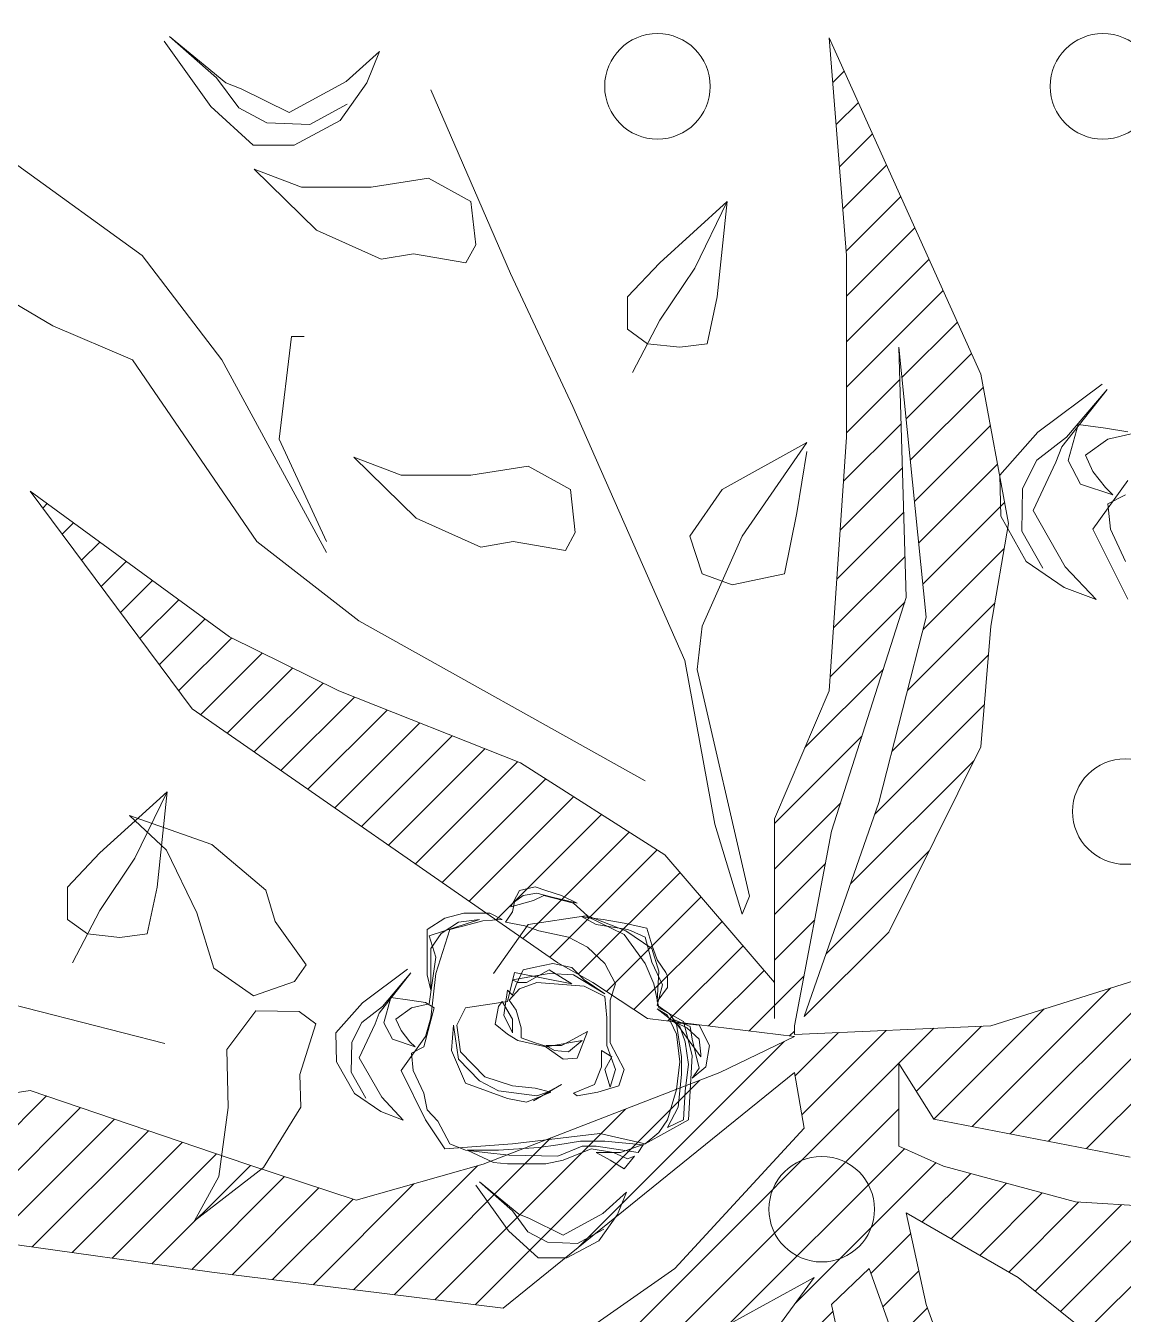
# Model space of a CAD drawing. Header units: millimetres. Extents: x -122165 to 59500, y -31598 to 53500.
# Drawn here: x 18757.5 to 18934.9, y 6455.3 to 6663.7 of the extents above; entities that cross this region are included whole.
import ezdxf

# ---------------------------------------------------------------- set-up
doc = ezdxf.new("R2010")
doc.units = ezdxf.units.MM
doc.header["$MEASUREMENT"] = 0
for name, color, linetype, lineweight in [('ARC_A_ R.C.C', 162, 'Continuous', 40), ('ARC_A_R.C.C. Hatch', 8, 'Continuous', 5), ('ARC_A_WALL', 158, 'Continuous', 35), ('ARC_Wall Hatch', 253, 'Continuous', 0), ('Lan_Planter', 74, 'Continuous', 13)]:
    doc.layers.add(name, color=color, linetype=linetype, lineweight=lineweight)

# ---------------------------------------------------------------- blocks, each defined once
blk = doc.blocks.new('ARC$1$Existing Layout$0$col gf 180116')
at = {"layer": 'ARC_A_R.C.C. Hatch'}
h = blk.add_hatch(color=256, dxfattribs=at)
h.dxf.hatch_style = 1
h.paths.add_polyline_path([(201.73999, 26.78621), (202.64, 26.78621), (202.64, 26.48621), (201.73999, 26.48621)])
edge = h.paths.add_edge_path()
edge.add_line((216.33999, 22.98621), (216.13999, 22.98621))
edge.add_line((216.13999, 22.98621), (216.13999, 25.58621))
edge.add_line((216.13999, 25.58621), (218.33999, 25.58621))
edge.add_line((218.33999, 25.58621), (218.33999, 22.98621))
edge.add_line((218.33999, 22.98621), (218.03999, 22.98621))
h.paths.add_polyline_path([(207.13999, 25.88621), (207.43999, 25.88621), (207.43999, 26.78621), (207.13999, 26.78621)])
h.paths.add_polyline_path([(208.03999, 20.48621), (208.03999, 20.78621), (207.13999, 20.78621), (207.13999, 20.48621)])
h.paths.add_polyline_path([(202.63999, 32.78621), (202.63999, 32.48621), (201.73999, 32.48621), (201.73999, 32.78621)])
h.paths.add_polyline_path([(191.23999, 20.48621), (191.23999, 20.78621), (190.33999, 20.78621), (190.33999, 20.48621)])
h.paths.add_polyline_path([(184.03999, 20.48621), (184.03999, 20.78621), (183.13999, 20.78621), (183.13999, 20.48621)])
h.paths.add_polyline_path([(220.63999, 14.18621), (220.33999, 14.18621), (220.33999, 13.28621), (220.63999, 13.28621)])
h.paths.add_polyline_path([(220.63999, 20.48621), (220.63999, 20.78621), (219.73999, 20.78621), (219.73999, 20.48621)])
h.paths.add_polyline_path([(220.63999, 25.28621), (220.63999, 25.58621), (219.73999, 25.58621), (219.73999, 25.28621)])
h.paths.add_polyline_path([(220.63999, 32.78621), (220.63999, 32.48621), (219.73999, 32.48621), (219.73999, 32.78621)])
h.paths.add_polyline_path([(220.33999, 37.28621), (220.63999, 37.28621), (220.63999, 38.18621), (220.33999, 38.18621)])
h.paths.add_polyline_path([(201.13999, 43.28621), (201.43999, 43.28621), (201.43999, 44.18621), (201.13999, 44.18621)])
h.paths.add_polyline_path([(196.33999, 43.28621), (196.63999, 43.28621), (196.63999, 44.18621), (196.33999, 44.18621)])
h.paths.add_polyline_path([(190.33999, 43.28621), (190.63999, 43.28621), (190.63999, 44.18621), (190.33999, 44.18621)])
h.paths.add_polyline_path([(207.13999, 43.28621), (207.43999, 43.28621), (207.43999, 44.18621), (207.13999, 44.18621)])
h.paths.add_polyline_path([(220.63999, 56.78621), (220.33999, 56.78621), (220.33999, 55.88621), (220.63999, 55.88621)])
h.paths.add_polyline_path([(220.33999, 50.78621), (220.63999, 50.78621), (220.63999, 49.88621), (220.33999, 49.88621)])
h.paths.add_polyline_path([(226.33999, 50.78621), (226.63999, 50.78621), (226.63999, 49.88621), (226.33999, 49.88621)])
h.paths.add_polyline_path([(220.33999, 43.28621), (220.63999, 43.28621), (220.63999, 44.18621), (220.33999, 44.18621)])
h.paths.add_polyline_path([(232.63999, 44.18621), (232.63999, 43.88621), (231.73999, 43.88621), (231.73999, 44.18621)])
h.paths.add_polyline_path([(232.63999, 50.48621), (232.63999, 50.78621), (231.73999, 50.78621), (231.73999, 50.48621)])
h.paths.add_polyline_path([(232.63999, 55.88621), (232.63999, 56.18621), (231.73999, 56.18621), (231.73999, 55.88621)])
h.paths.add_polyline_path([(213.13999, 43.28621), (213.43999, 43.28621), (213.43999, 44.18621), (213.13999, 44.18621)])
h.paths.add_polyline_path([(226.63999, 7.88621), (226.63999, 8.18621), (225.73999, 8.18621), (225.73999, 7.88621)])
h.paths.add_polyline_path([(226.63999, 13.28621), (226.63999, 13.58621), (225.73999, 13.58621), (225.73999, 13.28621)])
h.paths.add_polyline_path([(201.73999, 20.78621), (201.73999, 20.48621), (202.63999, 20.48621), (202.63999, 20.78621)])
h.paths.add_polyline_path([(184.03999, 25.88621), (184.03999, 26.18621), (183.13999, 26.18621), (183.13999, 25.88621)])
h.paths.add_polyline_path([(183.13999, 14.18621), (183.13999, 13.88621), (184.03999, 13.88621), (184.03999, 14.18621)])
h.paths.add_polyline_path([(202.63999, 13.88621), (202.63999, 14.18621), (201.73999, 14.18621), (201.73999, 13.88621)])
h.paths.add_polyline_path([(196.33999, 13.28621), (196.63999, 13.28621), (196.63999, 14.18621), (196.33999, 14.18621)])
h.paths.add_polyline_path([(190.33999, 13.28621), (190.63999, 13.28621), (190.63999, 14.18621), (190.33999, 14.18621)])
h.paths.add_polyline_path([(196.33999, 25.88621), (196.63999, 25.88621), (196.63999, 26.78621), (196.33999, 26.78621)])
h.paths.add_polyline_path([(190.33999, 25.88621), (190.63999, 25.88621), (190.63999, 26.78621), (190.33999, 26.78621)])
h.paths.add_polyline_path([(214.03999, 13.28621), (214.03999, 13.58621), (213.13999, 13.58621), (213.13999, 13.28621)])
h.paths.add_polyline_path([(213.13999, 20.78621), (213.13999, 20.48621), (214.03999, 20.48621), (214.03999, 20.78621)])
h.paths.add_polyline_path([(213.43999, 26.78621), (213.13999, 26.78621), (213.13999, 25.88621), (213.43999, 25.88621)])
h.paths.add_polyline_path([(214.03999, 32.78621), (214.03999, 32.48621), (213.13999, 32.48621), (213.13999, 32.78621)])
h.paths.add_polyline_path([(214.03999, 7.88621), (214.03999, 8.18621), (213.13999, 8.18621), (213.13999, 7.88621)])
h.paths.add_polyline_path([(226.63999, 20.48621), (226.63999, 20.78621), (225.73999, 20.78621), (225.73999, 20.48621)])
h.paths.add_polyline_path([(226.63999, 25.28621), (226.63999, 25.58621), (225.73999, 25.58621), (225.73999, 25.28621)])
h.paths.add_polyline_path([(226.63999, 32.78621), (226.63999, 32.48621), (225.73999, 32.48621), (225.73999, 32.78621)])
h.paths.add_polyline_path([(226.63999, 37.28621), (226.63999, 37.58621), (225.73999, 37.58621), (225.73999, 37.28621)])
h.paths.add_polyline_path([(225.73999, 44.18621), (225.73999, 43.88621), (226.63999, 43.88621), (226.63999, 44.18621)])
h.paths.add_polyline_path([(226.63999, 56.78621), (226.33999, 56.78621), (226.33999, 55.88621), (226.63999, 55.88621)])
h.paths.add_polyline_path([(214.03999, 55.88621), (214.03999, 56.18621), (213.13999, 56.18621), (213.13999, 55.88621)])
h.paths.add_polyline_path([(213.13999, 37.28621), (213.43999, 37.28621), (213.43999, 38.18621), (213.13999, 38.18621)])
h.paths.add_polyline_path([(214.03999, 50.78621), (213.73999, 50.78621), (213.73999, 49.88621), (214.03999, 49.88621)])
h.paths.add_polyline_path([(207.13999, 37.28621), (207.43999, 37.28621), (207.43999, 38.18621), (207.13999, 38.18621)])
h.paths.add_polyline_path([(207.13999, 49.88621), (207.43999, 49.88621), (207.43999, 50.78621), (207.13999, 50.78621)])
h.paths.add_polyline_path([(183.13999, 50.18621), (183.13999, 49.88621), (184.03999, 49.88621), (184.03999, 50.18621)])
h.paths.add_polyline_path([(183.13999, 38.18621), (183.13999, 37.88621), (184.03999, 37.88621), (184.03999, 38.18621)])
h.paths.add_polyline_path([(201.73999, 37.58621), (201.73999, 37.28621), (202.63999, 37.28621), (202.63999, 37.58621)])
h.paths.add_polyline_path([(196.33999, 37.28621), (196.63999, 37.28621), (196.63999, 38.18621), (196.33999, 38.18621)])
h.paths.add_polyline_path([(190.33999, 37.28621), (190.63999, 37.28621), (190.63999, 38.18621), (190.33999, 38.18621)])
h.paths.add_polyline_path([(201.13999, 49.88621), (201.43999, 49.88621), (201.43999, 50.78621), (201.13999, 50.78621)])
h.paths.add_polyline_path([(196.33999, 49.88621), (196.63999, 49.88621), (196.63999, 50.78621), (196.33999, 50.78621)])
h.paths.add_polyline_path([(190.33999, 49.88621), (190.63999, 49.88621), (190.63999, 50.78621), (190.33999, 50.78621)])
h.paths.add_polyline_path([(220.63999, 8.18621), (220.33999, 8.18621), (220.33999, 7.28621), (220.63999, 7.28621)])
h.paths.add_polyline_path([(195.73999, 20.48621), (195.73999, 20.78621), (196.63999, 20.78621), (196.63999, 20.48621)])
h.paths.add_polyline_path([(183.13999, 43.58621), (183.13999, 43.28621), (184.03999, 43.28621), (184.03999, 43.58621)])
blk = doc.blocks.new('ARC')
at = {"layer": 'ARC_Wall Hatch', "extrusion": (4.48939e-09, -4.26749e-20, 1)}
h = blk.add_hatch(color=256, dxfattribs=at)
h.dxf.hatch_style = 1
h.paths.add_polyline_path([(19499.89, 7199.96), (19269.89, 7199.96), (19269.89, 6229.96), (18599.89, 6229.96), (18599.89, 5999.96), (19499.89, 5999.96)])
at = {"layer": 'ARC_A_WALL', "extrusion": (4.48937e-09, -4.2654e-20, 1), "elevation": -1.5}
blk.add_lwpolyline([(18599.89, 5999.96), (19499.89, 5999.96), (19499.89, 7199.96)], dxfattribs=at)
at = {"layer": 'ARC_A_ R.C.C', "extrusion": (4.48937e-09, -4.26518e-20, 1), "xscale": 999.9941761349517, "yscale": 999.9941761349517, "zscale": 999.9941761349517}
blk.add_blockref('ARC$1$Existing Layout$0$col gf 180116', (-183138.93, -13286.14, -0.89), dxfattribs=at)
blk = doc.blocks.new('b-85')
at = {"color": 30, "true_color": 0xef731a}
for p, q in [((-277.85, 499.82), (-257.81, 482.2)), ((-253.83, 480.08), (-277.85, 499.82)), ((-280.13, 497.77), (-260.24, 470.01)), ((-188.4, 493.44), (-202.63, 480.59)), ((-193.82, 479.98), (-188.4, 493.44)), ((-257.81, 482.2), (-248.29, 469.37)), ((-247.29, 477.42), (-253.83, 480.08)), ((-202.63, 480.59), (-226.82, 467.33)), ((-205.21, 463.99), (-193.82, 479.98)), ((-226.82, 467.33), (-247.29, 477.42)), ((-260.24, 470.01), (-242.19, 453.45)), ((-248.29, 469.37), (-236.35, 463.01)), ((-218.15, 462.3), (-202.21, 470.97)), ((-236.35, 463.01), (-218.15, 462.3)), ((-224.7, 453.53), (-205.21, 463.99)), ((-242.19, 453.45), (-224.7, 453.53)), ((67.86, 355.84), (79.52, 292.19)), ((119.46, 351.6), (92.09, 331.18)), ((102.28, 324.97), (121.56, 349.36)), ((121.56, 349.36), (104.33, 328.99)), ((92.09, 331.18), (75.88, 312.82)), ((104.97, 319.03), (109.21, 334.37)), ((109.21, 334.37), (120.87, 332.83)), ((120.87, 332.83), (130.42, 331.3)), ((132.54, 330.53), (121.93, 328.23)), ((104.33, 328.99), (91.68, 319.23)), ((99.74, 318.38), (102.28, 324.97)), ((121.93, 328.23), (112.39, 321.33)), ((91.68, 319.23), (85.55, 307.17)), ((110.27, 309.06), (104.97, 319.03)), ((112.39, 321.33), (115.57, 314.43)), ((90.05, 297.72), (99.74, 318.38)), ((115.57, 314.43), (120.87, 307.53)), ((75.88, 312.82), (76.3, 295.33)), ((124.05, 304.46), (110.27, 309.06)), ((115.57, 289.89), (130.42, 310.59)), ((120.87, 307.53), (124.05, 304.46)), ((85.55, 307.17), (85.19, 288.95)), ((129.36, 304.46), (121.93, 300.62)), ((103.77, 273.79), (90.05, 297.72)), ((121.93, 300.62), (122.99, 289.89)), ((79.52, 292.19), (72.1, 248.48)), ((76.3, 295.33), (87.12, 276.04)), ((85.19, 288.95), (94.16, 273.19)), ((130.42, 259.98), (115.57, 289.89)), ((122.99, 289.89), (129.36, 276.08)), ((87.12, 276.04), (103.33, 264.96)), ((116.89, 259.81), (103.77, 273.79)), ((103.33, 264.96), (116.89, 259.81)), ((72.1, 248.48), (67.86, 197.09)), ((-103.75, 100.16), (-60.35, 143.56)), ((-128.72, 135.82), (-122.04, 137.43)), ((-122.04, 137.43), (-117.59, 135.82)), ((-132.43, 128.84), (-128.72, 135.82)), ((-127.23, 133.67), (-130.95, 130.99)), ((-121.3, 134.74), (-127.23, 133.67)), ((-118.33, 133.67), (-122.78, 131.52)), ((-115.36, 133.13), (-121.3, 134.74)), ((-105.71, 130.45), (-118.33, 133.67)), ((-117.59, 135.82), (-110.91, 133.67)), ((-104.23, 130.45), (-115.36, 133.13)), ((-110.91, 133.67), (-104.23, 130.45)), ((-91.72, 92.8), (-51.4, 133.11)), ((-131.69, 126.69), (-134.66, 122.4)), ((-122.78, 131.52), (-132.43, 128.84)), ((-130.95, 130.99), (-131.69, 126.69)), ((-99.77, 125.08), (-105.71, 130.45)), ((-160.63, 124.01), (-168.06, 119.18)), ((-145.79, 123.47), (-167.31, 116.49)), ((-162.12, 117.57), (-154.7, 122.4)), ((-152.47, 126.16), (-160.63, 124.01)), ((-158.41, 119.18), (-150.24, 121.32)), ((-154.7, 122.4), (-145.79, 123.47)), ((-141.34, 126.16), (-152.47, 126.16)), ((-150.24, 121.32), (-144.31, 122.93)), ((-144.31, 122.93), (-136.14, 123.47)), ((-136.14, 123.47), (-141.34, 126.16)), ((-139.85, 100.39), (-125.01, 121.32)), ((-134.66, 122.4), (-126.49, 120.79)), ((-125.01, 121.32), (-100.52, 125.08)), ((-102, 124.54), (-93.09, 123.47)), ((-96.06, 121.32), (-102, 124.54)), ((-100.52, 125.08), (-84.19, 117.03)), ((-83.44, 118.64), (-99.77, 125.08)), ((-82.7, 119.18), (-96.06, 121.32)), ((-93.09, 123.47), (-84.19, 121.86)), ((-84.19, 121.86), (-74.54, 119.71)), ((-80.01, 85.1), (-42.45, 122.66)), ((-168.06, 119.18), (-168.06, 112.73)), ((-167.31, 116.49), (-164.35, 107.37)), ((-166.57, 111.12), (-162.12, 117.57)), ((-164.35, 100.39), (-158.41, 119.18)), ((-126.49, 120.79), (-120.56, 118.64)), ((-120.56, 118.64), (-107.94, 115.96)), ((-107.94, 115.96), (-99.77, 111.66)), ((-84.19, 117.03), (-75.28, 104.68)), ((-72.31, 111.12), (-83.44, 118.64)), ((-81.22, 118.64), (-82.7, 119.18)), ((-75.28, 115.96), (-81.22, 118.64)), ((-72.31, 105.22), (-75.28, 115.96)), ((-74.54, 119.71), (-72.31, 112.73)), ((-168.06, 112.73), (-168.06, 99.85)), ((-166.57, 93.41), (-166.57, 111.12)), ((-99.77, 111.66), (-92.35, 104.68)), ((-72.31, 112.73), (-70.09, 106.29)), ((-69.34, 101.46), (-72.31, 111.12)), ((-164.35, 107.37), (-167.31, 87.5)), ((-122.78, 103.07), (-114.62, 104.68)), ((-114.62, 104.68), (-106.45, 103.07)), ((-97.55, 96.63), (-112.39, 105.07)), ((-92.35, 104.68), (-87.9, 96.09)), ((-75.28, 104.68), (-71.57, 96.09)), ((-67.86, 95.56), (-72.31, 105.22)), ((-70.09, 106.29), (-66.37, 100.92)), ((-176.46, 102.25), (-195.62, 87.96)), ((-188.49, 83.61), (-175, 100.68)), ((-175, 100.68), (-187.06, 86.42)), ((-168.06, 99.85), (-166.57, 93.41)), ((-166.57, 81.6), (-164.35, 100.39)), ((-130.95, 100.92), (-133.91, 88.58)), ((-116.1, 100.39), (-131.69, 97.7)), ((-106.45, 96.09), (-130.95, 100.92)), ((-130.2, 95.56), (-127.23, 102)), ((-127.23, 102), (-122.78, 103.07)), ((-125.75, 96.63), (-116.1, 102)), ((-116.1, 102), (-106.45, 96.09)), ((-105.71, 99.85), (-116.1, 100.39)), ((-106.45, 103.07), (-101.26, 97.7)), ((-92.35, 91.8), (-105.71, 99.85)), ((-70.09, 88.58), (-69.34, 101.46)), ((-66.37, 100.92), (-65.63, 99.31)), ((-65.63, 99.31), (-65.63, 94.48)), ((-135.4, 82.67), (-133.91, 93.41)), ((-133.91, 93.41), (-131.69, 91.26)), ((-128.72, 93.95), (-133.17, 89.11)), ((-131.69, 97.7), (-129.46, 96.63)), ((-131.69, 91.26), (-130.2, 95.56)), ((-129.46, 96.63), (-125.75, 96.63)), ((-121.3, 96.63), (-128.72, 93.95)), ((-101.26, 95.02), (-121.3, 96.63)), ((-101.26, 97.7), (-92.35, 91.8)), ((-92.35, 90.72), (-101.26, 95.02)), ((-74.22, 81.29), (-97.55, 96.63)), ((-87.9, 96.09), (-90.12, 89.11)), ((-71.57, 96.09), (-69.34, 85.89)), ((-70.09, 86.97), (-67.86, 95.56)), ((-65.63, 94.48), (-70.09, 88.58)), ((-195.62, 87.96), (-206.97, 75.1)), ((-186.61, 79.45), (-183.64, 90.19)), ((-183.64, 90.19), (-175.48, 89.11)), ((-175.48, 89.11), (-168.8, 88.04)), ((-168.8, 88.04), (-165.09, 85.89)), ((-133.91, 88.58), (-151.73, 85.89)), ((-137.63, 86.43), (-136.14, 88.58)), ((-136.14, 88.58), (-131.69, 81.06)), ((-133.17, 89.11), (-130.2, 84.82)), ((-91.61, 81.6), (-92.35, 90.72)), ((-90.12, 89.11), (-90.12, 70.86)), ((-187.06, 86.42), (-195.91, 79.59)), ((-190.27, 78.99), (-188.49, 83.61)), ((-174.74, 85.89), (-181.42, 81.06)), ((-167.31, 87.5), (-174.74, 85.89)), ((-165.09, 85.89), (-169.54, 69.25)), ((-151.73, 85.89), (-155.44, 78.38)), ((-139.11, 78.91), (-137.63, 86.43)), ((-131.69, 75.16), (-135.4, 82.67)), ((-130.2, 84.82), (-127.98, 77.3)), ((-64.89, 83.21), (-70.09, 86.97)), ((-70.09, 85.36), (-60.44, 77.84)), ((-65.63, 82.67), (-70.09, 85.36)), ((-69.34, 85.89), (-58.95, 79.99)), ((-61.92, 74.62), (-65.63, 82.67)), ((-51.53, 64.96), (-64.89, 83.21)), ((-195.91, 79.59), (-200.21, 71.15)), ((-197.06, 64.53), (-190.27, 78.99)), ((-182.9, 72.47), (-186.61, 79.45)), ((-181.42, 81.06), (-179.19, 76.23)), ((-168.8, 73.55), (-166.57, 81.6)), ((-157.67, 67.64), (-156.92, 78.38)), ((-156.92, 78.38), (-154.7, 63.88)), ((-155.44, 78.38), (-153.95, 67.1)), ((-133.91, 74.62), (-139.11, 78.91)), ((-131.69, 81.06), (-131.69, 75.16)), ((-127.98, 77.3), (-127.98, 73.01)), ((-91.61, 69.79), (-91.61, 81.6)), ((-63.41, 81.06), (-55.98, 77.84)), ((-61.92, 78.91), (-63.41, 81.06)), ((-61.92, 79.45), (-57.47, 77.3)), ((-52.27, 78.38), (-61.92, 79.45)), ((-59.69, 64.96), (-61.92, 78.91)), ((-60.44, 77.84), (-58.21, 71.4)), ((-58.95, 79.99), (-55.24, 65.49)), ((-57.47, 77.3), (-52.27, 72.47)), ((-55.98, 77.84), (-55.24, 72.47)), ((-47.82, 69.79), (-52.27, 78.38)), ((-206.97, 75.1), (-206.68, 62.86)), ((-173.25, 69.25), (-182.9, 72.47)), ((-179.19, 76.23), (-175.48, 71.4)), ((-179.19, 59.05), (-168.8, 73.55)), ((-175.48, 71.4), (-173.25, 69.25)), ((-129.46, 71.94), (-133.91, 74.62)), ((-117.59, 69.25), (-129.46, 71.94)), ((-127.98, 73.01), (-122.04, 70.86)), ((-102, 71.94), (-117.59, 69.25)), ((-107.94, 71.4), (-110.91, 69.79)), ((-99.77, 75.69), (-107.94, 71.4)), ((-107.94, 67.1), (-102, 71.94)), ((-104.23, 64.42), (-99.77, 75.69)), ((-60.44, 62.81), (-61.92, 74.62)), ((-58.21, 71.4), (-56.73, 61.74)), ((-55.24, 72.47), (-53.76, 66.57)), ((-52.27, 72.47), (-51.53, 66.03)), ((-200.21, 71.15), (-200.46, 58.4)), ((-169.54, 69.25), (-174.74, 66.57)), ((-174.74, 66.57), (-173.99, 59.05)), ((-151.73, 53.68), (-157.67, 67.64)), ((-153.95, 67.1), (-143.56, 56.37)), ((-122.04, 70.86), (-118.33, 69.79)), ((-118.33, 69.79), (-110.16, 63.88)), ((-117.59, 69.79), (-113.88, 67.64)), ((-110.91, 69.79), (-117.59, 69.79)), ((-113.88, 67.64), (-107.94, 67.1)), ((-93.84, 67.64), (-89.38, 64.96)), ((-93.84, 60.66), (-93.84, 67.64)), ((-87.9, 59.59), (-91.61, 69.79)), ((-90.12, 70.86), (-84.19, 59.59)), ((-53.76, 66.57), (-52.27, 60.12)), ((-51.53, 66.03), (-51.53, 64.96)), ((-49.3, 60.66), (-47.82, 69.79)), ((-206.68, 62.86), (-199.11, 49.36)), ((-187.45, 47.78), (-197.06, 64.53)), ((-154.7, 63.88), (-145.79, 54.76)), ((-110.16, 63.88), (-104.23, 64.42)), ((-96.8, 53.15), (-93.84, 60.66)), ((-89.38, 64.96), (-92.35, 59.59)), ((-61.92, 51), (-60.44, 62.81)), ((-59.69, 57.44), (-59.69, 64.96)), ((-56.73, 61.74), (-58.21, 50.46)), ((-55.24, 65.49), (-56.73, 38.11)), ((-55.24, 55.83), (-49.3, 60.66)), ((-200.46, 58.4), (-194.18, 47.36)), ((-168.8, 38.11), (-179.19, 59.05)), ((-173.99, 59.05), (-169.54, 49.39)), ((-144.2, 19.17), (-43.47, 58.28)), ((-143.56, 56.37), (-131.69, 52.61)), ((-92.35, 59.59), (-90.12, 52.07)), ((-90.12, 52.07), (-87.9, 59.59)), ((-84.19, 59.59), (-86.41, 52.61)), ((-61.18, 43.48), (-59.69, 57.44)), ((-52.27, 60.12), (-55.24, 55.83)), ((-133.91, 47.24), (-151.73, 53.68)), ((-145.79, 54.76), (-137.63, 50.46)), ((-137.63, 50.46), (-121.3, 48.31)), ((-131.69, 52.61), (-122.04, 51.54)), ((-115.36, 49.93), (-125.75, 45.63)), ((-110.91, 53.15), (-122.78, 46.17)), ((-122.04, 51.54), (-115.36, 49.93)), ((-121.3, 48.31), (-116.84, 49.93)), ((-116.84, 49.93), (-110.91, 53.15)), ((-105.71, 49.39), (-96.8, 53.15)), ((-95.32, 49.93), (-104.23, 48.31)), ((-86.41, 52.61), (-95.32, 49.93)), ((-65.63, 38.11), (-61.92, 51)), ((-58.21, 50.46), (-58.95, 38.11)), ((-199.11, 49.36), (-187.76, 41.6)), ((-178.27, 37.99), (-187.45, 47.78)), ((-169.54, 49.39), (-168.06, 42.41)), ((-125.75, 45.63), (-133.91, 47.24)), ((-104.23, 48.31), (-105.71, 49.39)), ((-187.76, 41.6), (-178.27, 37.99)), ((-168.06, 42.41), (-163.6, 37.58)), ((-65.63, 34.89), (-61.18, 43.48)), ((-160.63, 25.77), (-168.8, 38.11)), ((-163.6, 37.58), (-158.41, 27.92)), ((-56.73, 38.11), (-75.28, 27.92)), ((-69.34, 32.75), (-65.63, 38.11)), ((-58.95, 38.11), (-65.63, 34.89)), ((-131.69, 27.92), (-160.63, 25.77)), ((-158.41, 27.92), (-151.73, 25.23)), ((-94.58, 32.21), (-131.69, 27.92)), ((-102.74, 28.99), (-112.39, 27.38)), ((-92.35, 28.99), (-102.74, 28.99)), ((-75.28, 27.92), (-94.58, 32.21)), ((-76.02, 27.38), (-92.35, 28.99)), ((-85.67, 24.16), (-75.28, 27.92)), ((-75.28, 27.92), (-69.34, 32.75)), ((-151.73, 25.23), (-143.56, 24.16)), ((-150.99, 25.23), (-139.85, 19.86)), ((-137.63, 25.23), (-150.99, 25.23)), ((-143.56, 24.16), (-133.17, 23.08)), ((-120.56, 26.3), (-137.63, 25.23)), ((-133.17, 23.08), (-112.39, 22.55)), ((-112.39, 27.38), (-120.56, 26.3)), ((-112.39, 22.55), (-102, 26.84)), ((-110.16, 20.94), (-102, 24.16)), ((-102, 26.84), (-96.06, 26.84)), ((-102, 24.16), (-98.29, 25.77)), ((-98.29, 25.77), (-88.64, 24.16)), ((-96.06, 26.84), (-78.25, 24.16)), ((-96.06, 24.16), (-85.67, 24.16)), ((-90.12, 20.94), (-96.06, 24.16)), ((-88.64, 24.16), (-82.7, 21.47)), ((-79.73, 22.55), (-84.19, 17.18)), ((-82.7, 21.47), (-79.73, 22.55)), ((-78.25, 24.16), (-76.02, 27.38)), ((-198.27, 3.83), (-144.2, 19.17)), ((-139.85, 19.86), (-133.91, 19.33)), ((-133.91, 19.33), (-127.23, 19.33)), ((-127.23, 19.33), (-117.59, 19.33)), ((-117.59, 19.33), (-110.16, 20.94)), ((-84.19, 17.18), (-90.12, 20.94)), ((-145.83, 11.67), (-131.8, -0.66)), ((-129.01, -2.15), (-145.83, 11.67)), ((-147.42, 10.23), (-133.5, -9.19)), ((-83.21, 7.21), (-93.18, -1.79)), ((-87, -2.21), (-83.21, 7.21)), ((-131.8, -0.66), (-125.14, -9.64)), ((-124.44, -4.01), (-129.01, -2.15)), ((-110.11, -11.07), (-124.44, -4.01)), ((-93.18, -1.79), (-110.11, -11.07)), ((-94.98, -13.41), (-87, -2.21)), ((-133.5, -9.19), (-120.86, -20.79)), ((-125.14, -9.64), (-116.78, -14.1)), ((-104.04, -14.59), (-92.88, -8.52)), ((-116.78, -14.1), (-104.04, -14.59)), ((-108.62, -20.73), (-94.98, -13.41)), ((-120.86, -20.79), (-108.62, -20.73))]:
    blk.add_line(p, q, dxfattribs=at)
at = {"color": 97, "true_color": 0x446a2a}
for p, q in [((3.18, 499.25), (67.86, 355.84)), ((10.6, 406.46), (3.18, 499.25)), ((3.27, 498.14), (3.55, 498.43)), ((4.71, 480.18), (9.58, 485.06)), ((-166.47, 477.01), (-132.54, 398.79)), ((6.14, 462.22), (15.61, 471.69)), ((7.58, 444.26), (21.64, 458.32)), ((-289.46, 406.46), (-342.47, 444.8)), ((9.02, 426.3), (27.67, 444.95)), ((-241.75, 443.27), (-215.24, 417.19)), ((-221.6, 435.6), (-241.75, 443.27)), ((-167.53, 439.43), (-191.91, 435.6)), ((-149.5, 429.46), (-167.53, 439.43)), ((-191.91, 435.6), (-221.6, 435.6)), ((-147.38, 411.06), (-149.5, 429.46)), ((-40.29, 429.46), (-68.92, 403.39)), ((-54.07, 401.09), (-40.29, 429.46)), ((-44.53, 388.82), (-40.29, 429.46)), ((10.45, 408.34), (33.7, 431.58)), ((10.6, 389.09), (39.73, 418.22)), ((-215.24, 417.19), (-187.67, 404.92)), ((-255.53, 361.98), (-289.46, 406.46)), ((-187.67, 404.92), (-173.89, 407.22)), ((-173.89, 407.22), (-151.62, 403.39)), ((-151.62, 403.39), (-147.38, 411.06)), ((10.6, 329), (10.6, 406.46)), ((-68.92, 403.39), (-82.7, 388.82)), ((-68.92, 378.85), (-54.07, 401.09)), ((10.6, 369.69), (45.76, 404.85)), ((-327.63, 376.55), (-361.56, 396.49)), ((-132.54, 398.79), (-106.03, 342.04)), ((10.6, 350.3), (51.79, 391.48)), ((-82.7, 388.82), (-82.7, 375.01)), ((-48.77, 368.88), (-44.53, 388.82)), ((-293.7, 361.98), (-327.63, 376.55)), ((-82.7, 375.01), (-74.22, 368.88)), ((-80.58, 356.61), (-68.92, 378.85)), ((34.17, 354.47), (57.82, 378.11)), ((-231.14, 328.23), (-225.84, 371.95)), ((-225.84, 371.95), (-220.54, 371.95)), ((-74.22, 368.88), (-60.44, 367.35)), ((-60.44, 367.35), (-48.77, 368.88)), ((32.87, 367.35), (36.05, 260.75)), ((44.53, 252.31), (32.87, 367.35)), ((35.96, 336.86), (63.84, 364.74)), ((-240.69, 284.52), (-293.7, 361.98)), ((-211, 279.92), (-255.53, 361.98)), ((10.6, 330.9), (33.28, 353.57)), ((37.75, 319.25), (68.86, 350.36)), ((-106.03, 342.04), (-58.32, 233.9)), ((9.31, 310.21), (33.84, 334.74)), ((39.53, 301.63), (71.87, 333.97)), ((-211, 284.52), (-231.14, 328.23)), ((-6.36, 326.7), (-42.41, 306.76)), ((-33.93, 286.82), (-6.36, 326.7)), ((3.18, 220.87), (10.6, 329)), ((-199.33, 320.56), (-172.83, 294.49)), ((-179.19, 312.9), (-199.33, 320.56)), ((-10.6, 296.79), (-6.36, 322.87)), ((-125.11, 316.73), (-149.5, 312.9)), ((-107.09, 306.76), (-125.11, 316.73)), ((7.88, 289.38), (34.4, 315.9)), ((41.32, 284.02), (74.87, 317.57)), ((-149.5, 312.9), (-179.19, 312.9)), ((-337.17, 305.99), (-252.35, 243.87)), ((-268.25, 213.2), (-337.17, 305.99)), ((-104.97, 288.35), (-107.09, 306.76)), ((-42.41, 306.76), (-56.2, 286.82)), ((-331.84, 298.82), (-329.95, 300.71)), ((-15.9, 270.72), (-10.6, 296.79)), ((6.45, 268.56), (34.97, 297.07)), ((43.1, 266.41), (77.87, 301.18)), ((-323.57, 287.68), (-318.75, 292.51)), ((-172.83, 294.49), (-145.26, 282.22)), ((-109.21, 280.69), (-104.97, 288.35)), ((-56.2, 286.82), (-50.89, 270.72)), ((-50.89, 248.48), (-33.93, 286.82)), ((-315.31, 276.55), (-307.56, 284.31)), ((-197.21, 250.78), (-240.69, 284.52)), ((-145.26, 282.22), (-131.48, 284.52)), ((-131.48, 284.52), (-109.21, 280.69)), ((43.21, 247.12), (77.73, 281.64)), ((-307.04, 265.42), (-296.36, 276.1)), ((5.02, 247.73), (35.53, 278.23)), ((-50.89, 270.72), (-38.17, 266.11)), ((-38.17, 266.11), (-15.9, 270.72)), ((-298.77, 254.29), (-285.16, 267.9)), ((-290.51, 243.16), (-273.96, 259.7)), ((3.6, 226.9), (35.4, 258.71)), ((36.05, 260.75), (4.24, 161.05)), ((36.57, 221.08), (73.76, 258.27)), ((-282.24, 232.03), (-262.77, 251.5)), ((-75.28, 182.52), (-197.21, 250.78)), ((-53.01, 230.07), (-50.89, 248.48)), ((24.39, 173.32), (44.53, 252.31)), ((-273.97, 220.9), (-251.45, 243.43)), ((-252.35, 243.87), (-205.7, 220.87)), ((-264.73, 210.75), (-238.45, 237.02)), ((29.93, 195.04), (71.09, 236.2)), ((-58.32, 233.9), (-45.59, 164.12)), ((-253.27, 202.81), (-225.46, 230.62)), ((-30.75, 133.44), (-53.01, 230.07)), ((-7.14, 196.76), (26.31, 230.22)), ((-241.82, 194.86), (-212.47, 224.21)), ((-205.7, 220.87), (-128.3, 190.19)), ((-20.15, 166.42), (3.18, 220.87)), ((-230.37, 186.91), (-199.05, 218.23)), ((22.67, 168.38), (69.34, 215.06)), ((-112.39, 105.07), (-268.25, 213.2)), ((-218.92, 178.97), (-185.16, 212.73)), ((-207.46, 171.02), (-171.27, 207.22)), ((-196.01, 163.08), (-157.37, 201.72)), ((-20.15, 164.37), (17.22, 201.73)), ((-184.56, 155.13), (-143.48, 196.21)), ((67.86, 197.09), (28.63, 118.1)), ((-173.11, 147.19), (-129.59, 190.7)), ((-128.3, 190.19), (-66.8, 151.08)), ((12.29, 138.61), (64.98, 191.3)), ((112.87, 25.82), (278.58, 191.53)), ((-161.65, 139.24), (-117.54, 183.35)), ((-278.86, 177.92), (-307.48, 151.85)), ((-292.64, 149.55), (-278.86, 177.92)), ((-283.1, 137.28), (-278.86, 177.92)), ((-150.2, 131.3), (-105.69, 175.81)), ((-20.15, 144.97), (8.13, 173.25)), ((-7.42, 82.06), (24.39, 173.32)), ((-294.91, 167.81), (-259.87, 155.38)), ((-279.2, 153.05), (-294.91, 167.81)), ((-138.75, 123.35), (-93.83, 168.27)), ((-20.15, 81.29), (-20.15, 166.42)), ((-127.3, 115.41), (-81.97, 160.73)), ((-45.59, 164.12), (-33.93, 125.77)), ((4.24, 161.05), (-11.66, 78.22)), ((-259.87, 155.38), (-236.77, 135.95)), ((-307.48, 151.85), (-321.27, 137.28)), ((-307.48, 127.31), (-292.64, 149.55)), ((-266.22, 126.35), (-279.2, 153.05)), ((-115.84, 107.46), (-70.12, 153.19)), ((-66.8, 151.08), (-20.15, 96.63)), ((1.91, 108.83), (45.84, 152.76)), ((-20.15, 125.57), (1.61, 147.32)), ((-321.27, 137.28), (-321.27, 123.47)), ((-287.34, 117.34), (-283.1, 137.28)), ((-236.77, 135.95), (-232.82, 122.55)), ((-33.93, 125.77), (-30.75, 133.44)), ((-319.15, 105.07), (-307.48, 127.31)), ((-259, 102.74), (-266.22, 126.35)), ((-321.27, 123.47), (-312.79, 117.34)), ((-232.82, 122.55), (-219.63, 104.2)), ((-20.15, 106.17), (-3, 123.31)), ((96.6, 28.95), (188.9, 121.24)), ((-312.79, 117.34), (-299, 115.8)), ((-299, 115.8), (-287.34, 117.34)), ((28.63, 118.1), (-7.42, 82.06)), ((-65.49, 80.22), (-33.5, 112.22)), ((80.33, 32.07), (154.63, 106.37)), ((-242.15, 90.89), (-259, 102.74)), ((-219.63, 104.2), (-224.67, 97.04)), ((-48.22, 78.1), (-24.55, 101.77)), ((-20.15, 86.78), (-7.61, 99.31)), ((-224.67, 97.04), (-242.15, 90.89)), ((-20.15, 96.63), (-20.15, 81.29)), ((64.06, 35.2), (123.06, 94.2)), ((72.1, 78.22), (135.72, 98.16)), ((-279.92, 70.55), (-357.32, 90.49)), ((-241.14, 84.57), (-253.44, 68.05)), ((-222.61, 84.2), (-241.14, 84.57)), ((-215.58, 78.96), (-222.61, 84.2)), ((-30.94, 75.99), (-20.15, 86.78)), ((47.79, 38.33), (94.81, 85.34)), ((-222.38, 57.41), (-215.58, 78.96)), ((-203.28, -173.95), (47.78, 77.11)), ((-11.66, 73.62), (-74.22, 81.29)), ((-11.66, 74.39), (72.1, 78.22)), ((-11.66, 78.22), (-11.66, 74.39)), ((40.29, 50.23), (68.11, 78.04)), ((-104.09, -16.56), (-15.98, 71.54)), ((-43.47, 58.28), (-11.66, 73.62)), ((-13.66, 73.87), (-11.66, 75.86)), ((-11.39, 56.74), (7.12, 75.25)), ((-8.45, 40.28), (27.45, 76.18)), ((-253.44, 68.05), (-252.92, 43.37)), ((32.87, 62.12), (32.87, 26.84)), ((47.71, 38.35), (32.87, 62.12)), ((-221.95, 43.45), (-222.38, 57.41)), ((-147.63, -40.71), (-51.91, 55.01)), ((-11.66, 58.28), (-135.72, -42.18)), ((-7.42, 34.51), (-11.66, 58.28)), ((-437.9, 35.28), (-337.17, 50.62)), ((-337.17, 50.62), (-244.93, 19.17)), ((-389.99, -11.5), (-330.24, 48.25)), ((-370.59, -11.5), (-315.77, 43.32)), ((-252.92, 43.37), (-256.91, 13.95)), ((-237.81, 17.78), (-221.95, 43.45)), ((-177.39, -167.46), (32.87, 42.8)), ((-164.89, -38.57), (-83.63, 42.69)), ((-353.39, -13.69), (-301.3, 38.39)), ((-336.38, -16.08), (-286.84, 33.46)), ((-62.56, -25.31), (-7.42, 34.51)), ((131.48, 22.24), (47.71, 38.35)), ((-319.37, -18.47), (-272.37, 28.53)), ((-182.15, -36.44), (-115.34, 30.38)), ((-302.36, -20.86), (-257.9, 23.6)), ((-39.59, -49.05), (35.25, 25.79)), ((32.87, 26.84), (51.95, 18.41)), ((-285.35, -23.25), (-243.42, 18.68)), ((-267.21, -4.99), (-237.81, 17.78)), ((-244.93, 19.17), (-198.27, 3.83)), ((-199.42, -34.3), (-146.63, 18.48)), ((-11.28, -40.14), (48.7, 19.84)), ((51.95, 18.41), (108.15, 3.07)), ((-268.34, -25.64), (-228.83, 13.88)), ((-256.91, 13.95), (-267.21, -4.99)), ((42.81, -5.45), (63.51, 15.25)), ((55.1, -12.56), (78.75, 11.09)), ((-251.21, -27.9), (-214.23, 9.08)), ((-216.68, -32.17), (-173.71, 10.8)), ((67.39, -19.67), (93.99, 6.93)), ((-233.94, -30.03), (-199.63, 4.28)), ((79.68, -26.78), (109.45, 2.99)), ((90.95, -34.9), (127.78, 1.93)), ((101.72, -43.53), (146.12, 0.87)), ((108.15, 3.07), (187.67, -1.53)), ((36.05, -1.53), (44.53, -40.65)), ((83.76, -29.14), (36.05, -1.53)), ((112.5, -52.15), (164.46, -0.19)), ((20.89, -27.37), (37.95, -10.31)), ((-259.77, -26.84), (-368.98, -11.5)), ((-135.72, -42.18), (-259.77, -26.84)), ((-118.75, -64.42), (-62.56, -25.31)), ((20.15, -25.31), (4.24, -40.65)), ((32.87, -60.59), (20.15, -25.31)), ((26.03, -41.63), (41.41, -26.25)), ((-3.18, -29.14), (-46.65, -52.92)), ((-46.65, -88.19), (-3.18, -29.14)), ((143.14, -76.69), (83.76, -29.14)), ((-51.84, -100.1), (4.83, -43.43)), ((4.24, -40.65), (12.72, -80.52)), ((31.17, -55.88), (45.03, -42.02)), ((44.53, -40.65), (56.2, -72.86))]:
    blk.add_line(p, q, dxfattribs=at)
for centre in [(-69.98, 478.55), (119.81, 478.55), (0, 0)]:
    blk.add_circle(centre, 22.48, dxfattribs=at)
at = {"color": 30, "true_color": 0xef731a}
blk.add_circle((129.36, 169.48), 22.48, dxfattribs=at)
blk = doc.blocks.new('ARC$0$Existing Layout$0$col gf 180116')
at = {"true_color": 0x3d3dff}
h = blk.add_hatch(color=160, dxfattribs=at)
h.dxf.hatch_style = 1
h.paths.add_polyline_path([(201.73999, 26.78621), (202.64, 26.78621), (202.64, 26.48621), (201.73999, 26.48621)])
edge = h.paths.add_edge_path()
edge.add_line((216.33999, 22.98621), (216.13999, 22.98621))
edge.add_line((216.13999, 22.98621), (216.13999, 25.58621))
edge.add_line((216.13999, 25.58621), (218.33999, 25.58621))
edge.add_line((218.33999, 25.58621), (218.33999, 22.98621))
edge.add_line((218.33999, 22.98621), (218.03999, 22.98621))
h.paths.add_polyline_path([(207.13999, 25.88621), (207.43999, 25.88621), (207.43999, 26.78621), (207.13999, 26.78621)])
h.paths.add_polyline_path([(208.03999, 20.48621), (208.03999, 20.78621), (207.13999, 20.78621), (207.13999, 20.48621)])
h.paths.add_polyline_path([(202.63999, 32.78621), (202.63999, 32.48621), (201.73999, 32.48621), (201.73999, 32.78621)])
h.paths.add_polyline_path([(191.23999, 20.48621), (191.23999, 20.78621), (190.33999, 20.78621), (190.33999, 20.48621)])
h.paths.add_polyline_path([(184.03999, 20.48621), (184.03999, 20.78621), (183.13999, 20.78621), (183.13999, 20.48621)])
h.paths.add_polyline_path([(220.63999, 14.18621), (220.33999, 14.18621), (220.33999, 13.28621), (220.63999, 13.28621)])
h.paths.add_polyline_path([(220.63999, 20.48621), (220.63999, 20.78621), (219.73999, 20.78621), (219.73999, 20.48621)])
h.paths.add_polyline_path([(220.63999, 25.28621), (220.63999, 25.58621), (219.73999, 25.58621), (219.73999, 25.28621)])
h.paths.add_polyline_path([(220.63999, 32.78621), (220.63999, 32.48621), (219.73999, 32.48621), (219.73999, 32.78621)])
h.paths.add_polyline_path([(220.33999, 37.28621), (220.63999, 37.28621), (220.63999, 38.18621), (220.33999, 38.18621)])
h.paths.add_polyline_path([(201.13999, 43.28621), (201.43999, 43.28621), (201.43999, 44.18621), (201.13999, 44.18621)])
h.paths.add_polyline_path([(196.33999, 43.28621), (196.63999, 43.28621), (196.63999, 44.18621), (196.33999, 44.18621)])
h.paths.add_polyline_path([(190.33999, 43.28621), (190.63999, 43.28621), (190.63999, 44.18621), (190.33999, 44.18621)])
h.paths.add_polyline_path([(207.13999, 43.28621), (207.43999, 43.28621), (207.43999, 44.18621), (207.13999, 44.18621)])
h.paths.add_polyline_path([(220.63999, 56.78621), (220.33999, 56.78621), (220.33999, 55.88621), (220.63999, 55.88621)])
h.paths.add_polyline_path([(220.33999, 50.78621), (220.63999, 50.78621), (220.63999, 49.88621), (220.33999, 49.88621)])
h.paths.add_polyline_path([(226.33999, 50.78621), (226.63999, 50.78621), (226.63999, 49.88621), (226.33999, 49.88621)])
h.paths.add_polyline_path([(220.33999, 43.28621), (220.63999, 43.28621), (220.63999, 44.18621), (220.33999, 44.18621)])
h.paths.add_polyline_path([(232.63999, 44.18621), (232.63999, 43.88621), (231.73999, 43.88621), (231.73999, 44.18621)])
h.paths.add_polyline_path([(232.63999, 50.48621), (232.63999, 50.78621), (231.73999, 50.78621), (231.73999, 50.48621)])
h.paths.add_polyline_path([(232.63999, 55.88621), (232.63999, 56.18621), (231.73999, 56.18621), (231.73999, 55.88621)])
h.paths.add_polyline_path([(213.13999, 43.28621), (213.43999, 43.28621), (213.43999, 44.18621), (213.13999, 44.18621)])
h.paths.add_polyline_path([(226.63999, 7.88621), (226.63999, 8.18621), (225.73999, 8.18621), (225.73999, 7.88621)])
h.paths.add_polyline_path([(226.63999, 13.28621), (226.63999, 13.58621), (225.73999, 13.58621), (225.73999, 13.28621)])
h.paths.add_polyline_path([(201.73999, 20.78621), (201.73999, 20.48621), (202.63999, 20.48621), (202.63999, 20.78621)])
h.paths.add_polyline_path([(184.03999, 25.88621), (184.03999, 26.18621), (183.13999, 26.18621), (183.13999, 25.88621)])
h.paths.add_polyline_path([(183.13999, 14.18621), (183.13999, 13.88621), (184.03999, 13.88621), (184.03999, 14.18621)])
h.paths.add_polyline_path([(202.63999, 13.88621), (202.63999, 14.18621), (201.73999, 14.18621), (201.73999, 13.88621)])
h.paths.add_polyline_path([(196.33999, 13.28621), (196.63999, 13.28621), (196.63999, 14.18621), (196.33999, 14.18621)])
h.paths.add_polyline_path([(190.33999, 13.28621), (190.63999, 13.28621), (190.63999, 14.18621), (190.33999, 14.18621)])
h.paths.add_polyline_path([(196.33999, 25.88621), (196.63999, 25.88621), (196.63999, 26.78621), (196.33999, 26.78621)])
h.paths.add_polyline_path([(190.33999, 25.88621), (190.63999, 25.88621), (190.63999, 26.78621), (190.33999, 26.78621)])
h.paths.add_polyline_path([(214.03999, 13.28621), (214.03999, 13.58621), (213.13999, 13.58621), (213.13999, 13.28621)])
h.paths.add_polyline_path([(213.13999, 20.78621), (213.13999, 20.48621), (214.03999, 20.48621), (214.03999, 20.78621)])
h.paths.add_polyline_path([(213.43999, 26.78621), (213.13999, 26.78621), (213.13999, 25.88621), (213.43999, 25.88621)])
h.paths.add_polyline_path([(214.03999, 32.78621), (214.03999, 32.48621), (213.13999, 32.48621), (213.13999, 32.78621)])
h.paths.add_polyline_path([(214.03999, 7.88621), (214.03999, 8.18621), (213.13999, 8.18621), (213.13999, 7.88621)])
h.paths.add_polyline_path([(226.63999, 20.48621), (226.63999, 20.78621), (225.73999, 20.78621), (225.73999, 20.48621)])
h.paths.add_polyline_path([(226.63999, 25.28621), (226.63999, 25.58621), (225.73999, 25.58621), (225.73999, 25.28621)])
h.paths.add_polyline_path([(226.63999, 32.78621), (226.63999, 32.48621), (225.73999, 32.48621), (225.73999, 32.78621)])
h.paths.add_polyline_path([(226.63999, 37.28621), (226.63999, 37.58621), (225.73999, 37.58621), (225.73999, 37.28621)])
h.paths.add_polyline_path([(225.73999, 44.18621), (225.73999, 43.88621), (226.63999, 43.88621), (226.63999, 44.18621)])
h.paths.add_polyline_path([(226.63999, 56.78621), (226.33999, 56.78621), (226.33999, 55.88621), (226.63999, 55.88621)])
h.paths.add_polyline_path([(214.03999, 55.88621), (214.03999, 56.18621), (213.13999, 56.18621), (213.13999, 55.88621)])
h.paths.add_polyline_path([(213.13999, 37.28621), (213.43999, 37.28621), (213.43999, 38.18621), (213.13999, 38.18621)])
h.paths.add_polyline_path([(214.03999, 50.78621), (213.73999, 50.78621), (213.73999, 49.88621), (214.03999, 49.88621)])
h.paths.add_polyline_path([(207.13999, 37.28621), (207.43999, 37.28621), (207.43999, 38.18621), (207.13999, 38.18621)])
h.paths.add_polyline_path([(207.13999, 49.88621), (207.43999, 49.88621), (207.43999, 50.78621), (207.13999, 50.78621)])
h.paths.add_polyline_path([(183.13999, 50.18621), (183.13999, 49.88621), (184.03999, 49.88621), (184.03999, 50.18621)])
h.paths.add_polyline_path([(183.13999, 38.18621), (183.13999, 37.88621), (184.03999, 37.88621), (184.03999, 38.18621)])
h.paths.add_polyline_path([(201.73999, 37.58621), (201.73999, 37.28621), (202.63999, 37.28621), (202.63999, 37.58621)])
h.paths.add_polyline_path([(196.33999, 37.28621), (196.63999, 37.28621), (196.63999, 38.18621), (196.33999, 38.18621)])
h.paths.add_polyline_path([(190.33999, 37.28621), (190.63999, 37.28621), (190.63999, 38.18621), (190.33999, 38.18621)])
h.paths.add_polyline_path([(201.13999, 49.88621), (201.43999, 49.88621), (201.43999, 50.78621), (201.13999, 50.78621)])
h.paths.add_polyline_path([(196.33999, 49.88621), (196.63999, 49.88621), (196.63999, 50.78621), (196.33999, 50.78621)])
h.paths.add_polyline_path([(190.33999, 49.88621), (190.63999, 49.88621), (190.63999, 50.78621), (190.33999, 50.78621)])
h.paths.add_polyline_path([(220.63999, 8.18621), (220.33999, 8.18621), (220.33999, 7.28621), (220.63999, 7.28621)])
h.paths.add_polyline_path([(195.73999, 20.48621), (195.73999, 20.78621), (196.63999, 20.78621), (196.63999, 20.48621)])
h.paths.add_polyline_path([(183.13999, 43.58621), (183.13999, 43.28621), (184.03999, 43.28621), (184.03999, 43.58621)])

msp = doc.modelspace()

# ---------------------------------------------------------------- block references
msp.add_blockref('ARC', (0, 0))
at = {"layer": 'ARC_A_ R.C.C', "xscale": 999.9941761349517, "yscale": 999.9941761349517, "zscale": 999.9941761349517}
msp.add_blockref('ARC$0$Existing Layout$0$col gf 180116', (-183138.93, -13286.14, -0.89), dxfattribs=at)
at = {"layer": 'Lan_Planter', "xscale": 0.3794487534784165, "yscale": 0.3794487534784165, "zscale": 0.3794487534784165}
msp.add_blockref('b-85', (18886.17, 6472.29, -0.89), dxfattribs=at)

doc.saveas('drawing.dxf')
